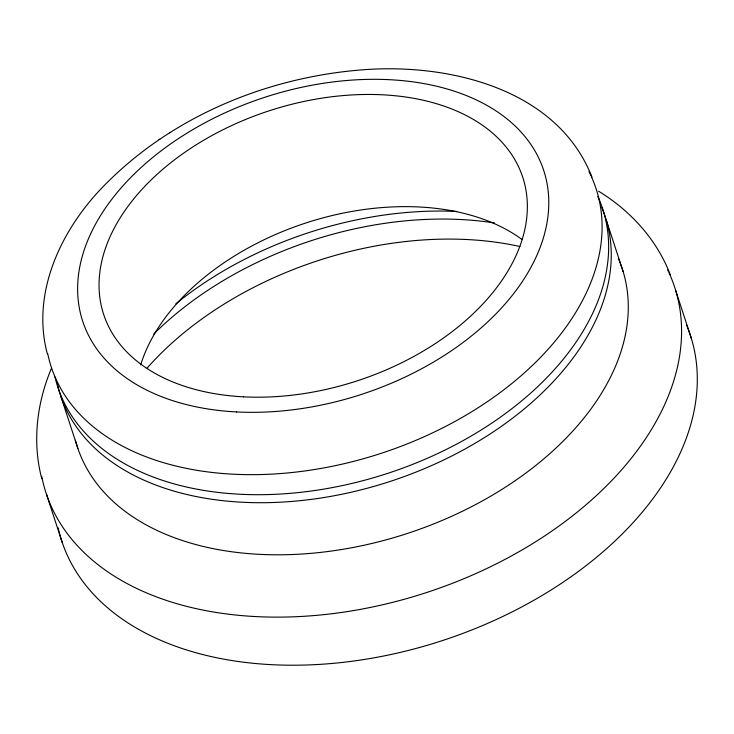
<?xml version="1.0" encoding="UTF-8"?>
<svg xmlns="http://www.w3.org/2000/svg" width="734" height="734" viewBox="0 0 734 734"><rect width="100%" height="100%" fill="white"/><g stroke="black" fill="none" stroke-linecap="round" stroke-linejoin="round"><path stroke-width="1.1" d="M51.27 368.771C36.783 403.205 32.122 442.318 41.783 478.687M591.999 177.169C557.409 88.887 449.593 63.39 364.183 69.693L363.486 69.739C267.103 77.024 171.325 116.541 103.43 186.326C61.216 229.513 30.956 292.802 47.334 353.843M159.131 139.616L159.773 139.203M169.627 132.799L170.196 132.432M598.614 191.235C630.451 210.676 656.967 239.706 670.289 274.819M675.665 290.398L691.382 338.475M606.119 219.539L623.148 271.626M60.876 396.397L77.896 448.483M46.536 494.459L62.252 542.545M140.699 364.908A220.484 142.02 -18.1 0 1 305.078 223.237A220.484 142.02 -18.1 0 1 521.92 239.44M601.742 207.419A286.627 184.619 -18.1 0 1 389.249 481.724A286.627 184.619 -18.1 0 1 57.38 383.992M620.753 264.506A286.627 184.619 -18.1 0 1 405.48 534.068A286.627 184.619 -18.1 0 1 75.418 440.262M618.34 258.515A286.627 184.619 -18.1 0 1 620.368 263.497M669.05 272.864A330.722 213.025 -18.1 0 1 425.426 592.907A330.722 213.025 -18.1 0 1 41.71 476.357M667.637 269.864A330.722 213.025 -18.1 0 1 668.591 271.864M686.538 324.997A330.722 213.025 -18.1 0 1 444.391 639.929A330.722 213.025 -18.1 0 1 59.39 533.049M59.115 531.985A330.722 213.025 -18.1 0 1 58.096 527.682M591.274 176.408A286.627 184.619 -18.1 0 1 380.873 453.419A286.627 184.619 -18.1 0 1 47.765 353.834M588.925 171.554A286.627 184.619 -18.1 0 1 590.824 175.435M597.825 196.446A286.627 184.619 -18.1 0 1 389.8 472.668A286.627 184.619 -18.1 0 1 55.004 377.028M175.83 303.839A289.93 186.757 -18.1 0 1 456.787 211.438M153.801 334.016A289.93 186.757 -18.1 0 1 494.606 222.952M147.195 368.018A289.93 186.757 -18.1 0 1 519.993 246.532M243.55 396.837A220.484 142.02 -18.1 0 0 523.406 179.371A220.484 142.02 -18.1 0 0 172.628 161.26A220.484 142.02 -18.1 0 0 243.55 396.837M236.587 411.939A242.532 156.223 -18.1 0 0 544.435 172.729A242.532 156.223 -18.1 0 0 158.572 152.8A242.532 156.223 -18.1 0 0 236.587 411.939"/></g></svg>
